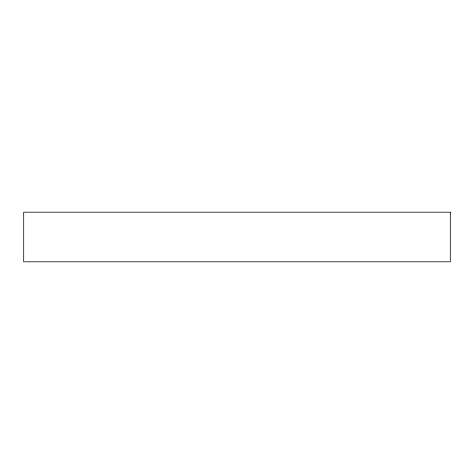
<?xml version="1.0" encoding="UTF-8"?>
<svg xmlns="http://www.w3.org/2000/svg" width="474" height="474" viewBox="0 0 474 474"><rect width="100%" height="100%" fill="white"/><g stroke="black" fill="none" stroke-linecap="round" stroke-linejoin="round"><path stroke-width="0.71" d="M450.3 212.186L23.7 212.186L23.7 261.814L450.3 261.814L450.3 212.186"/></g></svg>
